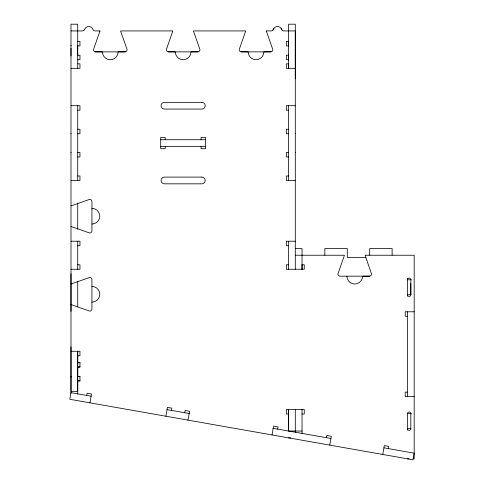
<?xml version="1.0" encoding="UTF-8"?>
<svg xmlns="http://www.w3.org/2000/svg" width="484" height="484" viewBox="0 0 484 484"><rect width="100%" height="100%" fill="white"/><g stroke="black" fill="none" stroke-linecap="round" stroke-linejoin="round"><path stroke-width="0.73" d="M70.991 273.744L70.991 391.471L77.718 391.471L77.718 351.281L77.718 366.914L79.963 366.914M70.991 152.738L70.991 152.43M70.991 55.848L70.991 48.218M70.991 377.078L70.991 376.54M77.718 55.848L77.718 55.23M77.718 306.808L77.718 281.258M77.718 152.738L77.718 152.43L79.963 152.43L79.963 156.919L77.718 156.919M302.028 431.026L288.573 431.026L288.573 409.264L288.573 413.766M288.573 152.738L288.573 152.43L286.328 152.43L286.328 156.919L288.573 156.919M288.573 68.341L288.573 63.706M288.573 60.137L288.573 54.662M288.573 46.373L288.573 41.098M295.3 152.738L295.3 152.43M295.3 55.848L295.3 55.23M295.3 432.272L295.3 409.524M295.3 78.783L295.3 32.053M302.028 264.833L302.028 269.255L302.028 248.51L295.3 248.51M410.958 294.726L407.455 294.726A1.682 1.682 0 0 0 409.137 296.414A1.682 1.682 0 0 0 410.819 294.726L410.819 283.515M86.715 395.434L87.108 393.22L91.524 394L89.963 402.839M165.897 416.228L167.452 407.389L171.874 408.169L171.481 410.378M184.737 412.713L185.124 410.505L189.547 411.285L187.986 420.124M272.032 434.941L273.593 426.108L278.016 426.912L277.628 429.126M326.5 437.711L326.894 435.503L331.31 436.284L329.755 445.117M326.7 436.61L326.797 436.054M382.753 454.464L384.308 445.625L388.731 446.405L388.337 448.614M70.991 30.928L82.449 30.928A2.245 2.245 0 0 0 84.567 29.433A4.489 4.489 0 0 1 93.025 29.433A2.245 2.245 0 0 0 95.142 30.928L99.873 30.928A2.239 2.239 0 0 1 99.777 31.569L93.46 49.622A2.245 2.245 0 0 0 95.705 51.867M272.952 30.026L273.896 28.247M125.271 51.824L118.132 51.867A7.853 7.853 0 0 1 110.285 59.714A7.853 7.853 0 0 1 102.433 51.867L95.294 51.824M198.131 51.824L190.998 51.867A7.853 7.853 0 0 1 183.146 59.714A7.853 7.853 0 0 1 175.293 51.867L168.16 51.824M270.998 51.824L263.859 51.867A7.853 7.853 0 0 1 256.012 59.714A7.853 7.853 0 0 1 248.159 51.867L241.02 51.824M369.734 276.134L362.595 276.176A7.853 7.853 0 0 1 354.742 284.023A7.853 7.853 0 0 1 346.889 276.176M95.705 51.867L124.866 51.867A2.245 2.245 0 0 0 127.104 49.622L120.788 31.569A2.245 2.245 0 0 1 120.697 30.928L172.734 30.928A2.245 2.245 0 0 1 172.643 31.569L166.321 49.622A2.245 2.245 0 0 0 168.565 51.867L197.726 51.867A2.245 2.245 0 0 0 199.971 49.622L193.654 31.569A2.245 2.245 0 0 1 193.558 30.928L245.6 30.928A2.245 2.245 0 0 1 245.503 31.569L239.187 49.622A2.245 2.245 0 0 0 241.431 51.867L270.592 51.867A2.245 2.245 0 0 0 272.831 49.622L266.515 31.569A2.239 2.239 0 0 1 266.424 30.928L271.155 30.928A2.245 2.245 0 0 0 273.266 29.433A4.489 4.489 0 0 1 281.724 29.433A2.245 2.245 0 0 0 283.842 30.928L295.3 30.928M77.718 41.394L79.963 41.394L79.963 45.883L77.7 45.883L77.7 55.23L79.963 55.23L79.963 59.714L77.718 59.714M288.573 41.394L286.328 41.394L286.328 45.883L288.591 45.883L288.573 45.266M288.591 55.23L286.328 55.23L286.328 59.714L288.573 59.714M77.718 63.828L79.963 63.828L79.963 68.317L70.991 68.317M288.573 63.828L286.328 63.828L286.328 68.317L295.3 68.317M70.991 105.7L79.963 105.7L79.963 110.183L77.718 110.183M295.3 105.7L286.328 105.7L286.328 110.183L288.573 110.183M77.718 129.252L79.963 129.252L79.963 133.735L77.718 133.735L77.718 133.433M288.573 129.252L286.328 129.252L286.328 133.735L288.573 133.735L288.573 133.433M160.718 139.719L205.579 139.719M160.718 146.446L205.579 146.446M77.718 175.982L79.963 175.982L79.963 180.471L70.991 180.471M288.573 175.982L286.328 175.982L286.328 180.471L295.3 180.471M70.991 241.22L79.963 241.22L79.963 245.703L77.718 245.703M295.3 241.22L286.328 241.22L286.328 245.703L288.573 245.703M295.3 255.237L344.33 255.237A2.245 2.245 0 0 1 344.239 255.879L337.917 273.932A2.245 2.245 0 0 0 340.161 276.176L369.322 276.176A2.245 2.245 0 0 0 371.567 273.932L365.251 255.879A2.245 2.245 0 0 1 365.154 255.237L414.183 255.237L414.183 458.832L413.064 458.832M365.958 257.482L347.264 257.482L347.264 248.51L324.837 248.51L324.837 255.237M77.718 264.772L79.963 264.772L79.963 269.255L70.991 269.255M288.573 264.772L286.328 264.772L286.328 269.255L304.273 269.255L304.273 264.772L302.028 264.772M411.382 279.776L407.455 279.776A1.682 1.682 0 0 1 409.137 278.094A1.682 1.682 0 0 1 410.819 279.776L410.819 294.726M414.183 311.787L405.211 311.787L405.211 316.276L407.455 316.276M70.991 351.281L79.963 351.281L79.963 355.77L77.718 355.77M77.718 362.431L79.963 362.431L79.963 367.193L77.718 367.193L77.718 394.121M77.718 362.71L79.963 362.71M77.718 376.54L79.963 376.54M77.718 380.751L79.963 380.751M77.718 381.023L79.963 381.023L79.963 376.262M407.455 392.137L405.211 392.137L405.211 396.62L414.183 396.62M411.382 413.681L407.455 413.681L407.455 430.131M302.028 414.014L304.273 414.014L304.273 409.524L286.328 409.524L286.328 414.014L288.573 414.014L288.573 431.026M407.455 428.636L410.958 428.636M288.573 437.863L290.817 437.863M407.455 458.832L409.137 458.832M91.137 396.208L70.985 392.657L69.817 399.282L413.015 459.8L414.183 453.175L383.921 447.839M166.932 409.603L189.831 413.645M272.909 428.261L330.923 438.492M281.095 28.247L282.039 30.026M295.3 45.266L295.3 45.883M295.3 133.433L295.3 133.735M77.718 45.266L77.718 45.883M70.991 45.266L70.991 45.883M70.991 133.433L70.991 133.735M410.819 413.681L410.819 428.685A1.682 1.682 0 0 1 409.137 430.367A1.682 1.682 0 0 1 407.455 428.685M407.455 278.282L407.455 296.226M407.455 311.787L407.455 396.62M392.125 255.237L392.125 248.51L369.697 248.51L369.697 255.237M302.028 409.524L302.028 433.398M295.3 269.255L295.3 24.2L288.573 24.2L288.573 68.317M295.3 430.96L295.3 432.412M288.573 105.7L288.573 180.471M288.573 241.22L288.573 269.255M201.09 139.719L201.09 137.474L205.579 137.474L205.579 148.691L201.09 148.691L201.09 146.446M165.201 139.719L165.201 137.474L160.718 137.474L160.718 148.691L165.201 148.691L165.201 146.446M77.718 68.559L77.718 24.2L70.991 24.2L70.991 311.315M77.718 105.7L77.718 180.471M77.718 202.965L77.718 229.228M77.718 241.22L77.718 269.255M70.991 346.798L70.991 393.419M407.455 413.729A1.682 1.682 0 0 1 409.137 412.047A1.682 1.682 0 0 1 410.819 413.729M70.991 205.779A2.245 2.245 0 0 0 71.632 205.682L89.685 199.366A2.245 2.245 0 0 1 91.93 201.61L91.93 230.771A2.245 2.245 0 0 1 89.685 233.01L71.632 226.694A2.245 2.245 0 0 0 70.991 226.603M91.93 208.338A7.853 7.853 0 0 1 99.777 216.191A7.853 7.853 0 0 1 91.93 224.038M70.991 283.878A2.245 2.245 0 0 0 71.632 283.781L89.685 277.465A2.245 2.245 0 0 1 91.93 279.71L91.93 308.871A2.245 2.245 0 0 1 89.685 311.109L71.632 304.793A2.245 2.245 0 0 0 70.991 304.702M91.93 286.437A7.853 7.853 0 0 1 99.777 294.29A7.853 7.853 0 0 1 91.93 302.137M99.873 30.928A2.239 2.239 0 0 1 99.777 31.569M266.515 31.569A2.239 2.239 0 0 1 266.424 30.928M201.84 102.336L164.451 102.336A3.364 3.364 0 0 0 161.087 105.7A3.364 3.364 0 0 0 164.451 109.063L201.84 109.063A3.364 3.364 0 0 0 205.204 105.7A3.364 3.364 0 0 0 201.84 102.336M201.84 177.102L164.451 177.102A3.364 3.364 0 0 0 161.087 180.471A3.364 3.364 0 0 0 164.451 183.835L201.84 183.835A3.364 3.364 0 0 0 205.204 180.471A3.364 3.364 0 0 0 201.84 177.102"/></g></svg>
